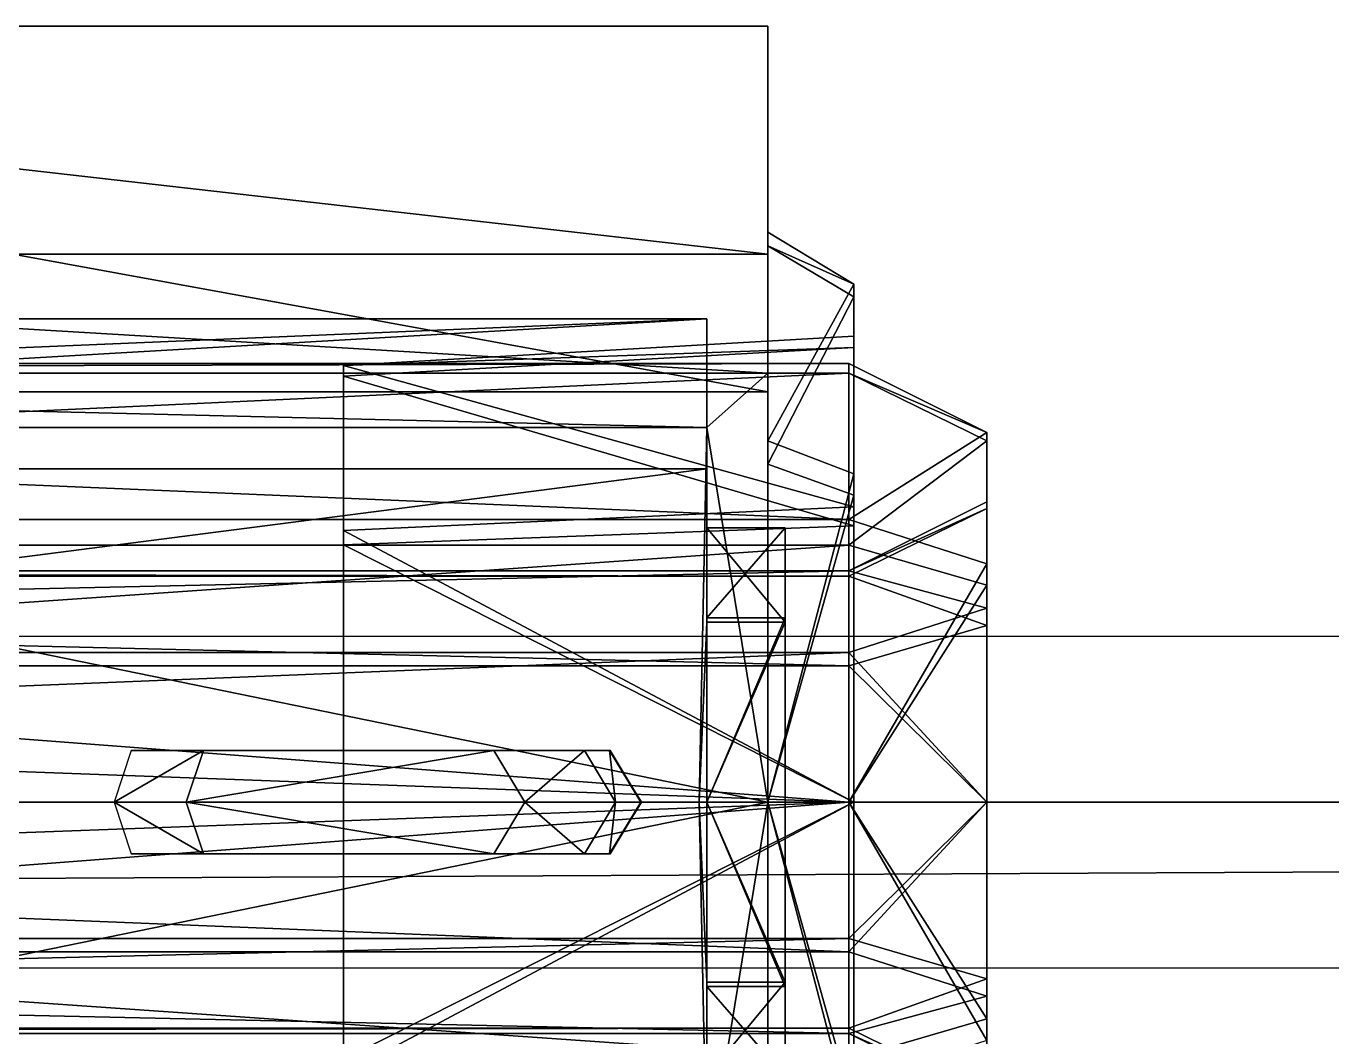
# Model space of a CAD drawing. Header units: metres. Extents: x -1.69 to 7.33, y -0.12 to 0.13.
# Drawn here: x 0.7491 to 0.9199, y -0.0307 to 0.1015 of the extents above; entities that cross this region are included whole.
import ezdxf

# ---------------------------------------------------------------- set-up
doc = ezdxf.new("R2010")
doc.units = ezdxf.units.M

msp = doc.modelspace()

# ---------------------------------------------------------------- linework, layer by layer
for points in [[(0.846077, 0.071692, 0.425156), (0.584436, 0.071692, 0.418445), (0.583743, 0.101531, 0.428951)], [(0.583743, 0.101531, 0.546735), (0.583743, 0.053679, 0.58754), (0.846077, 0.053679, 0.58754)], [(0.583743, 0.101531, 0.487384), (0.583743, 0.101531, 0.546735), (0.846077, 0.101531, 0.546735)], [(0.846077, 0.101531, 0.439126), (0.583743, 0.101531, 0.428951), (0.583743, 0.101531, 0.487384)], [(0.846077, 0.101531, 0.439126), (0.846077, 0.071692, 0.425156), (0.583743, 0.101531, 0.428951)], [(0.846077, 0.101531, 0.546735), (0.583743, 0.101531, 0.546735), (0.846077, 0.053679, 0.58754)], [(0.846077, 0.101531, 0.487384), (0.583743, 0.101531, 0.487384), (0.846077, 0.101531, 0.546735)], [(0.846077, 0.101531, 0.487384), (0.846077, 0.101531, 0.439126), (0.583743, 0.101531, 0.487384)], [(0.846077, 0.071692, 0.425156), (0.584436, 0.071692, 0.418445), (0.583743, 0.101531, 0.428951)], [(0.583743, 0.101531, 0.546735), (0.583743, 0.053679, 0.58754), (0.846077, 0.053679, 0.58754)], [(0.583743, 0.101531, 0.487384), (0.583743, 0.101531, 0.546735), (0.846077, 0.101531, 0.546735)], [(0.846077, 0.101531, 0.439126), (0.583743, 0.101531, 0.428951), (0.583743, 0.101531, 0.487384)], [(0.846077, 0.101531, 0.439126), (0.846077, 0.071692, 0.425156), (0.583743, 0.101531, 0.428951)], [(0.846077, 0.101531, 0.546735), (0.583743, 0.101531, 0.546735), (0.846077, 0.053679, 0.58754)], [(0.846077, 0.101531, 0.487384), (0.583743, 0.101531, 0.487384), (0.846077, 0.101531, 0.546735)], [(0.846077, 0.101531, 0.487384), (0.846077, 0.101531, 0.439126), (0.583743, 0.101531, 0.487384)], [(0.846077, 0.101531, 0.546735), (0.846077, 0.053679, 0.58754), (0.846077, 0.04421, 0.558524)], [(0.846077, 0.072776, 0.523109), (0.846077, 0.07459, 0.478111), (0.846077, 0.101531, 0.487384)], [(0.846077, 0.071692, 0.425156), (0.846077, 0.101531, 0.439126), (0.846077, 0.101531, 0.487384)], [(0.846077, 0.101531, 0.487384), (0.846077, 0.07459, 0.478111), (0.846077, 0.047267, 0.439499)], [(0.846077, 0.056121, 0.406064), (0.846077, 0.071692, 0.425156), (0.846077, 0.101531, 0.487384)], [(0.846077, 0.072776, 0.523109), (0.846077, 0.101531, 0.546735), (0.846077, 0.04421, 0.558524)], [(0.846077, 0.101531, 0.546735), (0.846077, 0.072776, 0.523109), (0.846077, 0.101531, 0.487384)], [(0.846077, 0.056121, 0.406064), (0.846077, 0.101531, 0.487384), (0.846077, 0.047267, 0.439499)], [(0.846077, 0.101531, 0.546735), (0.846077, 0.053679, 0.58754), (0.846077, 0.04421, 0.558524)], [(0.846077, 0.072776, 0.523109), (0.846077, 0.07459, 0.478111), (0.846077, 0.101531, 0.487384)], [(0.846077, 0.071692, 0.425156), (0.846077, 0.101531, 0.439126), (0.846077, 0.101531, 0.487384)], [(0.846077, 0.101531, 0.487384), (0.846077, 0.07459, 0.478111), (0.846077, 0.047267, 0.439499)], [(0.846077, 0.056121, 0.406064), (0.846077, 0.071692, 0.425156), (0.846077, 0.101531, 0.487384)], [(0.846077, 0.072776, 0.523109), (0.846077, 0.101531, 0.546735), (0.846077, 0.04421, 0.558524)], [(0.846077, 0.101531, 0.546735), (0.846077, 0.072776, 0.523109), (0.846077, 0.101531, 0.487384)], [(0.846077, 0.056121, 0.406064), (0.846077, 0.101531, 0.487384), (0.846077, 0.047267, 0.439499)], [(0.846077, 0.07459, 0.478111), (0.857348, 0.067781, 0.47992), (0.846077, 0.047267, 0.439499)], [(0.846077, 0.07459, 0.478111), (0.846077, 0.072776, 0.523109), (0.857348, 0.067781, 0.47992)], [(0.846077, 0.07459, 0.478111), (0.857348, 0.067781, 0.47992), (0.846077, 0.047267, 0.439499)], [(0.846077, 0.07459, 0.478111), (0.846077, 0.072776, 0.523109), (0.857348, 0.067781, 0.47992)], [(0.846077, 0.072776, 0.523109), (0.857348, 0.066132, 0.520809), (0.857348, 0.067781, 0.47992)], [(0.857348, 0.066132, 0.520809), (0.846077, 0.072776, 0.523109), (0.846077, 0.04421, 0.558524)], [(0.846077, 0.072776, 0.523109), (0.857348, 0.066132, 0.520809), (0.857348, 0.067781, 0.47992)], [(0.857348, 0.066132, 0.520809), (0.846077, 0.072776, 0.523109), (0.846077, 0.04421, 0.558524)], [(0.846077, 0.056121, 0.406064), (0.584436, 0.056121, 0.403497), (0.584436, 0.071692, 0.418445)], [(0.846077, 0.071692, 0.425156), (0.846077, 0.056121, 0.406064), (0.584436, 0.071692, 0.418445)], [(0.846077, 0.056121, 0.406064), (0.584436, 0.056121, 0.403497), (0.584436, 0.071692, 0.418445)], [(0.846077, 0.071692, 0.425156), (0.846077, 0.056121, 0.406064), (0.584436, 0.071692, 0.418445)], [(0.857348, 0.067781, 0.47992), (0.857348, 0.042951, 0.444832), (0.846077, 0.047267, 0.439499)], [(0.857348, 0.067781, 0.47992), (0.857348, 0.042951, 0.444832), (0.846077, 0.047267, 0.439499)], [(0.857348, 0.042951, 0.444832), (0.857348, 0.067781, 0.47992), (0.857348, 0.060971, 0.481728)], [(0.857348, 0.060971, 0.481728), (0.857348, 0.067781, 0.47992), (0.857348, 0.066132, 0.520809)], [(0.857348, 0.042951, 0.444832), (0.857348, 0.067781, 0.47992), (0.857348, 0.060971, 0.481728)], [(0.857348, 0.060971, 0.481728), (0.857348, 0.067781, 0.47992), (0.857348, 0.066132, 0.520809)], [(0.857348, 0.040174, 0.552991), (0.857348, 0.066132, 0.520809), (0.846077, 0.04421, 0.558524)], [(0.857348, 0.040174, 0.552991), (0.857348, 0.066132, 0.520809), (0.846077, 0.04421, 0.558524)], [(0.857348, 0.059488, 0.51851), (0.857348, 0.066132, 0.520809), (0.857348, 0.040174, 0.552991)], [(0.857348, 0.059488, 0.51851), (0.857348, 0.060971, 0.481728), (0.857348, 0.066132, 0.520809)], [(0.857348, 0.059488, 0.51851), (0.857348, 0.066132, 0.520809), (0.857348, 0.040174, 0.552991)], [(0.857348, 0.059488, 0.51851), (0.857348, 0.060971, 0.481728), (0.857348, 0.066132, 0.520809)], [(0.499998, 0.043607, 0.295622), (0.499998, 0.063255, 0.340912), (0.838096, 0.063255, 0.340912)], [(0.838096, 0.063255, 0.340912), (0.499998, 0.063255, 0.340912), (0.500272, 0.049026, 0.388588)], [(0.838096, 0.043607, 0.295622), (0.499998, 0.043607, 0.295622), (0.838096, 0.063255, 0.340912)], [(0.499998, 0.043607, 0.295622), (0.499998, 0.063255, 0.340912), (0.838096, 0.063255, 0.340912)], [(0.838096, 0.063255, 0.340912), (0.499998, 0.063255, 0.340912), (0.500272, 0.049026, 0.388588)], [(0.838096, 0.043607, 0.295622), (0.499998, 0.043607, 0.295622), (0.838096, 0.063255, 0.340912)], [(0.838096, 0.049026, 0.388588), (0.838096, 0.063255, 0.340912), (0.500272, 0.049026, 0.388588)], [(0.838096, 0.049026, 0.388588), (0.838096, 0.063255, 0.340912), (0.500272, 0.049026, 0.388588)], [(0.838096, 0.063255, 0.340912), (0.838096, 0.049026, 0.388588), (0.838096, 0.023563, 0.361132)], [(0.838096, 0.063255, 0.340912), (0.838096, 0.035883, 0.334777), (0.838096, 0.043607, 0.295622)], [(0.838096, 0.035883, 0.334777), (0.838096, 0.063255, 0.340912), (0.838096, 0.023563, 0.361132)], [(0.838096, 0.063255, 0.340912), (0.838096, 0.049026, 0.388588), (0.838096, 0.023563, 0.361132)], [(0.838096, 0.063255, 0.340912), (0.838096, 0.035883, 0.334777), (0.838096, 0.043607, 0.295622)], [(0.838096, 0.035883, 0.334777), (0.838096, 0.063255, 0.340912), (0.838096, 0.023563, 0.361132)], [(0.857348, 0.060971, 0.481728), (0.857348, 0.059488, 0.51851), (0.790579, 0.057127, 0.482749)], [(0.857348, 0.060971, 0.481728), (0.790579, 0.057127, 0.482749), (0.857348, 0.038636, 0.450166)], [(0.857348, 0.060971, 0.481728), (0.857348, 0.059488, 0.51851), (0.790579, 0.057127, 0.482749)], [(0.857348, 0.060971, 0.481728), (0.790579, 0.057127, 0.482749), (0.857348, 0.038636, 0.450166)], [(0.857348, 0.038636, 0.450166), (0.857348, 0.042951, 0.444832), (0.857348, 0.060971, 0.481728)], [(0.857348, 0.038636, 0.450166), (0.857348, 0.042951, 0.444832), (0.857348, 0.060971, 0.481728)], [(0.790579, 0.055737, 0.517212), (0.857348, 0.059488, 0.51851), (0.857348, 0.036138, 0.547458)], [(0.857348, 0.059488, 0.51851), (0.790579, 0.055737, 0.517212), (0.790579, 0.057127, 0.482749)], [(0.790579, 0.055737, 0.517212), (0.857348, 0.059488, 0.51851), (0.857348, 0.036138, 0.547458)], [(0.857348, 0.059488, 0.51851), (0.790579, 0.055737, 0.517212), (0.790579, 0.057127, 0.482749)], [(0.857348, 0.036138, 0.547458), (0.857348, 0.059488, 0.51851), (0.857348, 0.040174, 0.552991)], [(0.857348, 0.036138, 0.547458), (0.857348, 0.059488, 0.51851), (0.857348, 0.040174, 0.552991)], [(0.856703, 0.057402, 0.483152), (0.373216, 0.057402, 0.483152), (0.373216, 0.056127, 0.517309)], [(0.856703, 0.036973, 0.454818), (0.373216, 0.036973, 0.454818), (0.373216, 0.057402, 0.483152)], [(0.856703, 0.056127, 0.517309), (0.856703, 0.057402, 0.483152), (0.373216, 0.056127, 0.517309)], [(0.856703, 0.057402, 0.483152), (0.856703, 0.036973, 0.454818), (0.373216, 0.057402, 0.483152)], [(0.856703, 0.057402, 0.483152), (0.373216, 0.057402, 0.483152), (0.373216, 0.056127, 0.517309)], [(0.856703, 0.036973, 0.454818), (0.373216, 0.036973, 0.454818), (0.373216, 0.057402, 0.483152)], [(0.856703, 0.056127, 0.517309), (0.856703, 0.057402, 0.483152), (0.373216, 0.056127, 0.517309)], [(0.856703, 0.057402, 0.483152), (0.856703, 0.036973, 0.454818), (0.373216, 0.057402, 0.483152)], [(0.790579, 0.057127, 0.482749), (0.790579, 0.035533, 0.454002), (0.857348, 0.038636, 0.450166)], [(0.790579, 0.057127, 0.482749), (0.790579, 0.035533, 0.454002), (0.857348, 0.038636, 0.450166)], [(0.856703, 0.036973, 0.454818), (0.856703, 0.057402, 0.483152), (0.874749, 0.048351, 0.48558)], [(0.874749, 0.048351, 0.48558), (0.856703, 0.057402, 0.483152), (0.856703, 0.056127, 0.517309)], [(0.856703, 0.036973, 0.454818), (0.856703, 0.057402, 0.483152), (0.874749, 0.048351, 0.48558)], [(0.874749, 0.048351, 0.48558), (0.856703, 0.057402, 0.483152), (0.856703, 0.056127, 0.517309)], [(0.856703, 0.056127, 0.517309), (0.373216, 0.056127, 0.517309), (0.373216, 0.033635, 0.544242)], [(0.856703, 0.033635, 0.544242), (0.856703, 0.056127, 0.517309), (0.373216, 0.033635, 0.544242)], [(0.856703, 0.056127, 0.517309), (0.373216, 0.056127, 0.517309), (0.373216, 0.033635, 0.544242)], [(0.856703, 0.033635, 0.544242), (0.856703, 0.056127, 0.517309), (0.373216, 0.033635, 0.544242)], [(0.500272, 0.049026, 0.388588), (0.543414, 0.056121, 0.388588), (0.838096, 0.049026, 0.388588)], [(0.500272, 0.049026, 0.388588), (0.543414, 0.056121, 0.388588), (0.838096, 0.049026, 0.388588)], [(0.543414, 0.056121, 0.388588), (0.846077, 0.056121, 0.388588), (0.838096, 0.049026, 0.388588)], [(0.846077, 0.056121, 0.388588), (0.543414, 0.056121, 0.388588), (0.584436, 0.056121, 0.403497)], [(0.543414, 0.056121, 0.388588), (0.846077, 0.056121, 0.388588), (0.838096, 0.049026, 0.388588)], [(0.846077, 0.056121, 0.388588), (0.543414, 0.056121, 0.388588), (0.584436, 0.056121, 0.403497)], [(0.846077, 0.056121, 0.406064), (0.846077, 0.056121, 0.388588), (0.584436, 0.056121, 0.403497)], [(0.846077, 0.056121, 0.406064), (0.846077, 0.056121, 0.388588), (0.584436, 0.056121, 0.403497)], [(0.790579, 0.033658, 0.544059), (0.790579, 0.055737, 0.517212), (0.857348, 0.036138, 0.547458)], [(0.790579, 0.033658, 0.544059), (0.790579, 0.055737, 0.517212), (0.857348, 0.036138, 0.547458)], [(0.838096, 0.049026, 0.388588), (0.846077, 0.056121, 0.388588), (0.846077, 0, 0.388588)], [(0.838096, 0.049026, 0.388588), (0.846077, 0.056121, 0.388588), (0.846077, 0, 0.388588)], [(0.846077, 0, 0.424144), (0.846077, 0, 0.394372), (0.846077, 0.056121, 0.406064)], [(0.846077, 0, 0.394372), (0.846077, 0, 0.388588), (0.846077, 0.056121, 0.388588)], [(0.846077, 0.047267, 0.439499), (0.846077, 0, 0.424144), (0.846077, 0.056121, 0.406064)], [(0.846077, 0.056121, 0.406064), (0.846077, 0, 0.394372), (0.846077, 0.056121, 0.388588)], [(0.846077, 0, 0.424144), (0.846077, 0, 0.394372), (0.846077, 0.056121, 0.406064)], [(0.846077, 0, 0.394372), (0.846077, 0, 0.388588), (0.846077, 0.056121, 0.388588)], [(0.846077, 0.047267, 0.439499), (0.846077, 0, 0.424144), (0.846077, 0.056121, 0.406064)], [(0.846077, 0.056121, 0.406064), (0.846077, 0, 0.394372), (0.846077, 0.056121, 0.388588)], [(0.874749, 0.047279, 0.514296), (0.856703, 0.056127, 0.517309), (0.856703, 0.033635, 0.544242)], [(0.874749, 0.047279, 0.514296), (0.874749, 0.048351, 0.48558), (0.856703, 0.056127, 0.517309)], [(0.874749, 0.047279, 0.514296), (0.856703, 0.056127, 0.517309), (0.856703, 0.033635, 0.544242)], [(0.874749, 0.047279, 0.514296), (0.874749, 0.048351, 0.48558), (0.856703, 0.056127, 0.517309)], [(0.583743, 0.053679, 0.58754), (0.583743, 0, 0.591064), (0.846077, 0, 0.591064)], [(0.846077, 0.053679, 0.58754), (0.583743, 0.053679, 0.58754), (0.846077, 0, 0.591064)], [(0.583743, 0.053679, 0.58754), (0.583743, 0, 0.591064), (0.846077, 0, 0.591064)], [(0.846077, 0.053679, 0.58754), (0.583743, 0.053679, 0.58754), (0.846077, 0, 0.591064)], [(0.846077, 0.04421, 0.558524), (0.846077, 0.053679, 0.58754), (0.846077, 0, 0.591064)], [(0.846077, 0.04421, 0.558524), (0.846077, 0.053679, 0.58754), (0.846077, 0, 0.591064)], [(0.83711, 0, 0.388588), (0.838096, 0.049026, 0.388588), (0.846077, 0, 0.388588)], [(0.838096, 0.049026, 0.388588), (0.83711, 0, 0.388588), (0.838096, 0.023563, 0.361132)], [(0.83711, 0, 0.388588), (0.838096, 0.049026, 0.388588), (0.846077, 0, 0.388588)], [(0.838096, 0.049026, 0.388588), (0.83711, 0, 0.388588), (0.838096, 0.023563, 0.361132)], [(0.874749, 0.031176, 0.461759), (0.856703, 0.036973, 0.454818), (0.874749, 0.048351, 0.48558)], [(0.874749, 0.031176, 0.461759), (0.856703, 0.036973, 0.454818), (0.874749, 0.048351, 0.48558)], [(0.874749, 0.031176, 0.461759), (0.874749, 0.048351, 0.48558), (0.874749, 0.0393, 0.488008)], [(0.874749, 0.0393, 0.488008), (0.874749, 0.048351, 0.48558), (0.874749, 0.047279, 0.514296)], [(0.874749, 0.031176, 0.461759), (0.874749, 0.048351, 0.48558), (0.874749, 0.0393, 0.488008)], [(0.874749, 0.0393, 0.488008), (0.874749, 0.048351, 0.48558), (0.874749, 0.047279, 0.514296)], [(0.846077, 0.047267, 0.439499), (0.857348, 0.042951, 0.444832), (0.846077, 0, 0.424144)], [(0.846077, 0.047267, 0.439499), (0.857348, 0.042951, 0.444832), (0.846077, 0, 0.424144)], [(0.874749, 0.028369, 0.536939), (0.874749, 0.047279, 0.514296), (0.856703, 0.033635, 0.544242)], [(0.874749, 0.028369, 0.536939), (0.874749, 0.047279, 0.514296), (0.856703, 0.033635, 0.544242)], [(0.874749, 0.038431, 0.511284), (0.874749, 0.047279, 0.514296), (0.874749, 0.028369, 0.536939)], [(0.874749, 0.038431, 0.511284), (0.874749, 0.0393, 0.488008), (0.874749, 0.047279, 0.514296)], [(0.874749, 0.038431, 0.511284), (0.874749, 0.047279, 0.514296), (0.874749, 0.028369, 0.536939)], [(0.874749, 0.038431, 0.511284), (0.874749, 0.0393, 0.488008), (0.874749, 0.047279, 0.514296)], [(0.838096, 0.043607, 0.295622), (0.838096, 0, 0.271533), (0.499998, 0, 0.271533)], [(0.499998, 0.043607, 0.295622), (0.838096, 0.043607, 0.295622), (0.499998, 0, 0.271533)], [(0.838096, 0.043607, 0.295622), (0.838096, 0, 0.271533), (0.499998, 0, 0.271533)], [(0.499998, 0.043607, 0.295622), (0.838096, 0.043607, 0.295622), (0.499998, 0, 0.271533)], [(0.838096, 0.035883, 0.334777), (0.838096, 0.024105, 0.309718), (0.838096, 0.043607, 0.295622)], [(0.838096, 0, 0.2986), (0.838096, 0, 0.271533), (0.838096, 0.043607, 0.295622)], [(0.838096, 0.024105, 0.309718), (0.838096, 0, 0.2986), (0.838096, 0.043607, 0.295622)], [(0.838096, 0.035883, 0.334777), (0.838096, 0.024105, 0.309718), (0.838096, 0.043607, 0.295622)], [(0.838096, 0, 0.2986), (0.838096, 0, 0.271533), (0.838096, 0.043607, 0.295622)], [(0.838096, 0.024105, 0.309718), (0.838096, 0, 0.2986), (0.838096, 0.043607, 0.295622)], [(0.857348, 0.040174, 0.552991), (0.846077, 0.04421, 0.558524), (0.846077, 0, 0.571694)], [(0.846077, 0, 0.571694), (0.846077, 0.04421, 0.558524), (0.846077, 0, 0.591064)], [(0.857348, 0.040174, 0.552991), (0.846077, 0.04421, 0.558524), (0.846077, 0, 0.571694)], [(0.846077, 0, 0.571694), (0.846077, 0.04421, 0.558524), (0.846077, 0, 0.591064)], [(0.857348, 0.042951, 0.444832), (0.857348, 0, 0.430879), (0.846077, 0, 0.424144)], [(0.857348, 0.042951, 0.444832), (0.857348, 0, 0.430879), (0.846077, 0, 0.424144)], [(0.857348, 0.042951, 0.444832), (0.857348, 0.038636, 0.450166), (0.857348, 0, 0.430879)], [(0.857348, 0.042951, 0.444832), (0.857348, 0.038636, 0.450166), (0.857348, 0, 0.430879)], [(0.857348, 0, 0.564959), (0.857348, 0.040174, 0.552991), (0.846077, 0, 0.571694)], [(0.857348, 0, 0.564959), (0.857348, 0.040174, 0.552991), (0.846077, 0, 0.571694)], [(0.874749, 0.025378, 0.468701), (0.874749, 0.0393, 0.488008), (0.856703, 0.030248, 0.490436)], [(0.856703, 0.030248, 0.490436), (0.874749, 0.0393, 0.488008), (0.874749, 0.038431, 0.511284)], [(0.874749, 0.025378, 0.468701), (0.874749, 0.0393, 0.488008), (0.856703, 0.030248, 0.490436)], [(0.856703, 0.030248, 0.490436), (0.874749, 0.0393, 0.488008), (0.874749, 0.038431, 0.511284)], [(0.857348, 0.036138, 0.547458), (0.857348, 0.040174, 0.552991), (0.857348, 0, 0.564959)], [(0.857348, 0.036138, 0.547458), (0.857348, 0.040174, 0.552991), (0.857348, 0, 0.564959)], [(0.874749, 0.025378, 0.468701), (0.874749, 0.031176, 0.461759), (0.874749, 0.0393, 0.488008)], [(0.874749, 0.025378, 0.468701), (0.874749, 0.031176, 0.461759), (0.874749, 0.0393, 0.488008)], [(0.857348, 0, 0.437615), (0.857348, 0.038636, 0.450166), (0.790579, 0.035533, 0.454002)], [(0.857348, 0, 0.437615), (0.857348, 0.038636, 0.450166), (0.790579, 0.035533, 0.454002)], [(0.856703, 0.029583, 0.508271), (0.874749, 0.038431, 0.511284), (0.874749, 0.023104, 0.529636)], [(0.856703, 0.029583, 0.508271), (0.856703, 0.030248, 0.490436), (0.874749, 0.038431, 0.511284)], [(0.856703, 0.029583, 0.508271), (0.874749, 0.038431, 0.511284), (0.874749, 0.023104, 0.529636)], [(0.856703, 0.029583, 0.508271), (0.856703, 0.030248, 0.490436), (0.874749, 0.038431, 0.511284)], [(0.857348, 0.038636, 0.450166), (0.857348, 0, 0.437615), (0.857348, 0, 0.430879)], [(0.857348, 0.038636, 0.450166), (0.857348, 0, 0.437615), (0.857348, 0, 0.430879)], [(0.874749, 0.023104, 0.529636), (0.874749, 0.038431, 0.511284), (0.874749, 0.028369, 0.536939)], [(0.874749, 0.023104, 0.529636), (0.874749, 0.038431, 0.511284), (0.874749, 0.028369, 0.536939)], [(0.856703, 0, 0.443128), (0.373216, 0, 0.443128), (0.373216, 0.036973, 0.454818)], [(0.856703, 0.036973, 0.454818), (0.856703, 0, 0.443128), (0.373216, 0.036973, 0.454818)], [(0.856703, 0, 0.443128), (0.373216, 0, 0.443128), (0.373216, 0.036973, 0.454818)], [(0.856703, 0.036973, 0.454818), (0.856703, 0, 0.443128), (0.373216, 0.036973, 0.454818)], [(0.790579, 0.033658, 0.544059), (0.857348, 0.036138, 0.547458), (0.857348, 0, 0.558224)], [(0.790579, 0.033658, 0.544059), (0.857348, 0.036138, 0.547458), (0.857348, 0, 0.558224)], [(0.838096, 0.035883, 0.334777), (0.838096, 0.023563, 0.361132), (0.848375, 0.023563, 0.361132)], [(0.838096, 0.024105, 0.309718), (0.838096, 0.035883, 0.334777), (0.848375, 0.035883, 0.334777)], [(0.848375, 0.035883, 0.334777), (0.838096, 0.035883, 0.334777), (0.848375, 0.023563, 0.361132)], [(0.848375, 0.024105, 0.309718), (0.838096, 0.024105, 0.309718), (0.848375, 0.035883, 0.334777)], [(0.838096, 0.035883, 0.334777), (0.838096, 0.023563, 0.361132), (0.848375, 0.023563, 0.361132)], [(0.838096, 0.024105, 0.309718), (0.838096, 0.035883, 0.334777), (0.848375, 0.035883, 0.334777)], [(0.848375, 0.035883, 0.334777), (0.838096, 0.035883, 0.334777), (0.848375, 0.023563, 0.361132)], [(0.848375, 0.024105, 0.309718), (0.838096, 0.024105, 0.309718), (0.848375, 0.035883, 0.334777)], [(0.848375, 0, 0.334777), (0.848375, 0.035883, 0.334777), (0.848375, 0.023563, 0.361132)], [(0.848375, 0.035883, 0.334777), (0.848375, 0, 0.334777), (0.848375, 0.024105, 0.309718)], [(0.848375, 0, 0.334777), (0.848375, 0.035883, 0.334777), (0.848375, 0.023563, 0.361132)], [(0.848375, 0.035883, 0.334777), (0.848375, 0, 0.334777), (0.848375, 0.024105, 0.309718)], [(0.856703, 0, 0.443128), (0.856703, 0.036973, 0.454818), (0.874749, 0.031176, 0.461759)], [(0.856703, 0, 0.443128), (0.856703, 0.036973, 0.454818), (0.874749, 0.031176, 0.461759)], [(0.857348, 0, 0.558224), (0.857348, 0.036138, 0.547458), (0.857348, 0, 0.564959)], [(0.857348, 0, 0.558224), (0.857348, 0.036138, 0.547458), (0.857348, 0, 0.564959)], [(0.790579, 0, 0.443418), (0.857348, 0, 0.437615), (0.790579, 0.035533, 0.454002)], [(0.790579, 0, 0.443418), (0.857348, 0, 0.437615), (0.790579, 0.035533, 0.454002)], [(0.856703, 0.033635, 0.544242), (0.373216, 0.033635, 0.544242), (0.373216, 0, 0.553662)], [(0.856703, 0, 0.553662), (0.856703, 0.033635, 0.544242), (0.373216, 0, 0.553662)], [(0.856703, 0.033635, 0.544242), (0.373216, 0.033635, 0.544242), (0.373216, 0, 0.553662)], [(0.856703, 0, 0.553662), (0.856703, 0.033635, 0.544242), (0.373216, 0, 0.553662)], [(0.790579, 0, 0.554422), (0.790579, 0.033658, 0.544059), (0.857348, 0, 0.558224)], [(0.790579, 0, 0.554422), (0.790579, 0.033658, 0.544059), (0.857348, 0, 0.558224)], [(0.874749, 0.028369, 0.536939), (0.856703, 0.033635, 0.544242), (0.856703, 0, 0.553662)], [(0.874749, 0.028369, 0.536939), (0.856703, 0.033635, 0.544242), (0.856703, 0, 0.553662)], [(0.874749, 0, 0.451932), (0.856703, 0, 0.443128), (0.874749, 0.031176, 0.461759)], [(0.874749, 0, 0.451932), (0.856703, 0, 0.443128), (0.874749, 0.031176, 0.461759)], [(0.874749, 0, 0.451932), (0.874749, 0.031176, 0.461759), (0.874749, 0.025378, 0.468701)], [(0.874749, 0, 0.451932), (0.874749, 0.031176, 0.461759), (0.874749, 0.025378, 0.468701)], [(0.856703, 0.030248, 0.490436), (0.373216, 0.030248, 0.490436), (0.373216, 0.019581, 0.475642)], [(0.856703, 0.029583, 0.508271), (0.373216, 0.029583, 0.508271), (0.373216, 0.030248, 0.490436)], [(0.856703, 0.019581, 0.475642), (0.856703, 0.030248, 0.490436), (0.373216, 0.019581, 0.475642)], [(0.856703, 0.030248, 0.490436), (0.856703, 0.029583, 0.508271), (0.373216, 0.030248, 0.490436)], [(0.856703, 0.030248, 0.490436), (0.373216, 0.030248, 0.490436), (0.373216, 0.019581, 0.475642)], [(0.856703, 0.029583, 0.508271), (0.373216, 0.029583, 0.508271), (0.373216, 0.030248, 0.490436)], [(0.856703, 0.019581, 0.475642), (0.856703, 0.030248, 0.490436), (0.373216, 0.019581, 0.475642)], [(0.856703, 0.030248, 0.490436), (0.856703, 0.029583, 0.508271), (0.373216, 0.030248, 0.490436)], [(0.856703, 0.017838, 0.522333), (0.373216, 0.017838, 0.522333), (0.373216, 0.029583, 0.508271)], [(0.856703, 0.029583, 0.508271), (0.856703, 0.017838, 0.522333), (0.373216, 0.029583, 0.508271)], [(0.856703, 0.017838, 0.522333), (0.373216, 0.017838, 0.522333), (0.373216, 0.029583, 0.508271)], [(0.856703, 0.029583, 0.508271), (0.856703, 0.017838, 0.522333), (0.373216, 0.029583, 0.508271)], [(0.856703, 0.019581, 0.475642), (0.874749, 0.025378, 0.468701), (0.856703, 0.030248, 0.490436)], [(0.856703, 0.019581, 0.475642), (0.874749, 0.025378, 0.468701), (0.856703, 0.030248, 0.490436)], [(0.856703, 0.017838, 0.522333), (0.856703, 0.029583, 0.508271), (0.874749, 0.023104, 0.529636)], [(0.856703, 0.017838, 0.522333), (0.856703, 0.029583, 0.508271), (0.874749, 0.023104, 0.529636)], [(0.874749, 0, 0.544859), (0.874749, 0.028369, 0.536939), (0.856703, 0, 0.553662)], [(0.874749, 0, 0.544859), (0.874749, 0.028369, 0.536939), (0.856703, 0, 0.553662)], [(0.874749, 0.023104, 0.529636), (0.874749, 0.028369, 0.536939), (0.874749, 0, 0.544859)], [(0.874749, 0.023104, 0.529636), (0.874749, 0.028369, 0.536939), (0.874749, 0, 0.544859)], [(0.838096, 0, 0.2986), (0.838096, 0.024105, 0.309718), (0.848375, 0.024105, 0.309718)], [(0.848375, 0, 0.2986), (0.838096, 0, 0.2986), (0.848375, 0.024105, 0.309718)], [(0.838096, 0, 0.2986), (0.838096, 0.024105, 0.309718), (0.848375, 0.024105, 0.309718)], [(0.848375, 0, 0.2986), (0.838096, 0, 0.2986), (0.848375, 0.024105, 0.309718)], [(0.848375, 0, 0.334777), (0.848375, 0, 0.2986), (0.848375, 0.024105, 0.309718)], [(0.848375, 0, 0.334777), (0.848375, 0, 0.2986), (0.848375, 0.024105, 0.309718)], [(0.874749, 0, 0.460735), (0.874749, 0.025378, 0.468701), (0.856703, 0.019581, 0.475642)], [(0.874749, 0, 0.460735), (0.874749, 0.025378, 0.468701), (0.856703, 0.019581, 0.475642)], [(0.874749, 0, 0.460735), (0.874749, 0, 0.451932), (0.874749, 0.025378, 0.468701)], [(0.874749, 0, 0.460735), (0.874749, 0, 0.451932), (0.874749, 0.025378, 0.468701)], [(0.83711, 0, 0.388588), (0.838096, 0, 0.368299), (0.838096, 0.023563, 0.361132)], [(0.83711, 0, 0.388588), (0.838096, 0, 0.368299), (0.838096, 0.023563, 0.361132)], [(0.848375, 0.023563, 0.361132), (0.838096, 0.023563, 0.361132), (0.838096, 0, 0.368299)], [(0.848375, 0, 0.368299), (0.848375, 0.023563, 0.361132), (0.838096, 0, 0.368299)], [(0.848375, 0.023563, 0.361132), (0.838096, 0.023563, 0.361132), (0.838096, 0, 0.368299)], [(0.848375, 0, 0.368299), (0.848375, 0.023563, 0.361132), (0.838096, 0, 0.368299)], [(0.848375, 0, 0.368299), (0.848375, 0, 0.334777), (0.848375, 0.023563, 0.361132)], [(0.848375, 0, 0.368299), (0.848375, 0, 0.334777), (0.848375, 0.023563, 0.361132)], [(0.856703, 0.017838, 0.522333), (0.874749, 0.023104, 0.529636), (0.874749, 0, 0.536056)], [(0.856703, 0.017838, 0.522333), (0.874749, 0.023104, 0.529636), (0.874749, 0, 0.536056)], [(0.874749, 0, 0.536056), (0.874749, 0.023104, 0.529636), (0.874749, 0, 0.544859)], [(0.874749, 0, 0.536056), (0.874749, 0.023104, 0.529636), (0.874749, 0, 0.544859)], [(-1.692615, -0.021714, -0.9), (-1.692616, 0.021714, -0.9), (7.334265, 0.021715, -0.9)], [(-1.692615, -0.021714, -0.9), (-1.692616, 0.021714, -0.9), (7.334265, 0.021715, -0.9)], [(7.334266, -0.021714, -0.9), (-1.692615, -0.021714, -0.9), (7.334265, 0.021715, -0.9)], [(7.334266, -0.021714, -0.9), (-1.692615, -0.021714, -0.9), (7.334265, 0.021715, -0.9)], [(0.856703, 0.019581, 0.475642), (0.373216, 0.019581, 0.475642), (0.373216, 0, 0.469539)], [(0.856703, 0, 0.469539), (0.856703, 0.019581, 0.475642), (0.373216, 0, 0.469539)], [(0.856703, 0.019581, 0.475642), (0.373216, 0.019581, 0.475642), (0.373216, 0, 0.469539)], [(0.856703, 0, 0.469539), (0.856703, 0.019581, 0.475642), (0.373216, 0, 0.469539)], [(0.856703, 0, 0.469539), (0.874749, 0, 0.460735), (0.856703, 0.019581, 0.475642)], [(0.856703, 0, 0.469539), (0.874749, 0, 0.460735), (0.856703, 0.019581, 0.475642)], [(0.373216, 0.017838, 0.522333), (0.856703, 0.017838, 0.522333), (0.856703, 0, 0.527252)], [(0.373216, 0, 0.527252), (0.373216, 0.017838, 0.522333), (0.856703, 0, 0.527252)], [(0.373216, 0.017838, 0.522333), (0.856703, 0.017838, 0.522333), (0.856703, 0, 0.527252)], [(0.373216, 0, 0.527252), (0.373216, 0.017838, 0.522333), (0.856703, 0, 0.527252)], [(0.856703, 0, 0.527252), (0.856703, 0.017838, 0.522333), (0.874749, 0, 0.536056)], [(0.856703, 0, 0.527252), (0.856703, 0.017838, 0.522333), (0.874749, 0, 0.536056)], [(0.760564, 0, 0.591064), (0.769999, 0, 0.614541), (0.77225, 0.006772, 0.612295)], [(0.762815, 0.006772, 0.590418), (0.760564, 0, 0.591064), (0.77225, 0.006772, 0.612295)], [(0.760564, 0, 0.591064), (0.769999, 0, 0.614541), (0.77225, 0.006772, 0.612295)], [(0.762815, 0.006772, 0.590418), (0.760564, 0, 0.591064), (0.77225, 0.006772, 0.612295)], [(0.82552, 0.006772, 0.590418), (0.762815, 0.006772, 0.590418), (0.822106, 0.006772, 0.603957)], [(0.762815, 0.006772, 0.590418), (0.77225, 0.006772, 0.612295), (0.822106, 0.006772, 0.603957)], [(0.82552, 0.006772, 0.590418), (0.762815, 0.006772, 0.590418), (0.822106, 0.006772, 0.603957)], [(0.762815, 0.006772, 0.590418), (0.77225, 0.006772, 0.612295), (0.822106, 0.006772, 0.603957)], [(0.769999, 0, 0.614541), (0.81432, 0, 0.611469), (0.810258, 0.006772, 0.609223)], [(0.77225, 0.006772, 0.612295), (0.769999, 0, 0.614541), (0.810258, 0.006772, 0.609223)], [(0.769999, 0, 0.614541), (0.81432, 0, 0.611469), (0.810258, 0.006772, 0.609223)], [(0.77225, 0.006772, 0.612295), (0.769999, 0, 0.614541), (0.810258, 0.006772, 0.609223)], [(0.77225, 0.006772, 0.612295), (0.810258, 0.006772, 0.609223), (0.822106, 0.006772, 0.603957)], [(0.77225, 0.006772, 0.612295), (0.810258, 0.006772, 0.609223), (0.822106, 0.006772, 0.603957)], [(0.810258, 0.006772, 0.609223), (0.81432, 0, 0.611469), (0.822106, 0.006772, 0.603957)], [(0.810258, 0.006772, 0.609223), (0.81432, 0, 0.611469), (0.822106, 0.006772, 0.603957)], [(0.81432, 0, 0.611469), (0.826168, 0, 0.606203), (0.822106, 0.006772, 0.603957)], [(0.81432, 0, 0.611469), (0.826168, 0, 0.606203), (0.822106, 0.006772, 0.603957)], [(0.825398, 0.006772, 0.597104), (0.82552, 0.006772, 0.590418), (0.822106, 0.006772, 0.603957)], [(0.822106, 0.006772, 0.603957), (0.826168, 0, 0.606203), (0.825398, 0.006772, 0.597104)], [(0.825398, 0.006772, 0.597104), (0.82552, 0.006772, 0.590418), (0.822106, 0.006772, 0.603957)], [(0.822106, 0.006772, 0.603957), (0.826168, 0, 0.606203), (0.825398, 0.006772, 0.597104)], [(0.825398, 0.006772, 0.597104), (0.829459, 0, 0.597104), (0.829582, 0, 0.591064)], [(0.826168, 0, 0.606203), (0.829459, 0, 0.597104), (0.825398, 0.006772, 0.597104)], [(0.82552, 0.006772, 0.590418), (0.825398, 0.006772, 0.597104), (0.829582, 0, 0.591064)], [(0.825398, 0.006772, 0.597104), (0.829459, 0, 0.597104), (0.829582, 0, 0.591064)], [(0.826168, 0, 0.606203), (0.829459, 0, 0.597104), (0.825398, 0.006772, 0.597104)], [(0.82552, 0.006772, 0.590418), (0.825398, 0.006772, 0.597104), (0.829582, 0, 0.591064)], [(-1.692615, 0, -0.921714), (-1.692616, 0, -0.878286), (7.334265, 0.000001, -0.878286)], [(-1.692615, 0, -0.921714), (-1.692616, 0, -0.878286), (7.334265, 0.000001, -0.878286)], [(7.334266, 0.000001, -0.921714), (-1.692615, 0, -0.921714), (7.334265, 0.000001, -0.878286)], [(7.334266, 0.000001, -0.921714), (-1.692615, 0, -0.921714), (7.334265, 0.000001, -0.878286)], [(0.856703, -0.033635, 0.544242), (0.856703, 0, 0.553662), (0.373216, 0, 0.553662)], [(0.856703, 0, 0.443128), (0.856703, -0.036973, 0.454818), (0.373216, -0.036973, 0.454818)], [(0.856703, -0.019581, 0.475642), (0.856703, 0, 0.469539), (0.373216, 0, 0.469539)], [(0.856703, 0, 0.527252), (0.856703, -0.017838, 0.522333), (0.373216, -0.017838, 0.522333)], [(0.373216, -0.033635, 0.544242), (0.856703, -0.033635, 0.544242), (0.373216, 0, 0.553662)], [(0.373216, 0, 0.443128), (0.856703, 0, 0.443128), (0.373216, -0.036973, 0.454818)], [(0.373216, -0.019581, 0.475642), (0.856703, -0.019581, 0.475642), (0.373216, 0, 0.469539)], [(0.373216, 0, 0.527252), (0.856703, 0, 0.527252), (0.373216, -0.017838, 0.522333)], [(0.856703, -0.033635, 0.544242), (0.856703, 0, 0.553662), (0.373216, 0, 0.553662)], [(0.856703, 0, 0.443128), (0.856703, -0.036973, 0.454818), (0.373216, -0.036973, 0.454818)], [(0.856703, -0.019581, 0.475642), (0.856703, 0, 0.469539), (0.373216, 0, 0.469539)], [(0.856703, 0, 0.527252), (0.856703, -0.017838, 0.522333), (0.373216, -0.017838, 0.522333)], [(0.373216, -0.033635, 0.544242), (0.856703, -0.033635, 0.544242), (0.373216, 0, 0.553662)], [(0.373216, 0, 0.443128), (0.856703, 0, 0.443128), (0.373216, -0.036973, 0.454818)], [(0.373216, -0.019581, 0.475642), (0.856703, -0.019581, 0.475642), (0.373216, 0, 0.469539)], [(0.373216, 0, 0.527252), (0.856703, 0, 0.527252), (0.373216, -0.017838, 0.522333)], [(0.838096, -0.043607, 0.295622), (0.499998, -0.043607, 0.295622), (0.499998, 0, 0.271533)], [(0.838096, 0, 0.271533), (0.838096, -0.043607, 0.295622), (0.499998, 0, 0.271533)], [(0.838096, -0.043607, 0.295622), (0.499998, -0.043607, 0.295622), (0.499998, 0, 0.271533)], [(0.838096, 0, 0.271533), (0.838096, -0.043607, 0.295622), (0.499998, 0, 0.271533)], [(0.846077, 0, 0.591064), (0.583743, 0, 0.591064), (0.583743, -0.053679, 0.58754)], [(0.846077, -0.053679, 0.58754), (0.846077, 0, 0.591064), (0.583743, -0.053679, 0.58754)], [(0.846077, 0, 0.591064), (0.583743, 0, 0.591064), (0.583743, -0.053679, 0.58754)], [(0.846077, -0.053679, 0.58754), (0.846077, 0, 0.591064), (0.583743, -0.053679, 0.58754)], [(0.77225, -0.006772, 0.612295), (0.769999, 0, 0.614541), (0.760564, 0, 0.591064)], [(0.762815, -0.006772, 0.590418), (0.77225, -0.006772, 0.612295), (0.760564, 0, 0.591064)], [(0.77225, -0.006772, 0.612295), (0.769999, 0, 0.614541), (0.760564, 0, 0.591064)], [(0.762815, -0.006772, 0.590418), (0.77225, -0.006772, 0.612295), (0.760564, 0, 0.591064)], [(0.810258, -0.006772, 0.609223), (0.81432, 0, 0.611469), (0.769999, 0, 0.614541)], [(0.77225, -0.006772, 0.612295), (0.810258, -0.006772, 0.609223), (0.769999, 0, 0.614541)], [(0.810258, -0.006772, 0.609223), (0.81432, 0, 0.611469), (0.769999, 0, 0.614541)], [(0.77225, -0.006772, 0.612295), (0.810258, -0.006772, 0.609223), (0.769999, 0, 0.614541)], [(0.857348, 0, 0.437615), (0.790579, 0, 0.443418), (0.790579, -0.035533, 0.454002)], [(0.857348, 0, 0.558224), (0.857348, -0.036138, 0.547458), (0.790579, -0.033658, 0.544059)], [(0.857348, -0.038636, 0.450166), (0.857348, 0, 0.437615), (0.790579, -0.035533, 0.454002)], [(0.790579, 0, 0.554422), (0.857348, 0, 0.558224), (0.790579, -0.033658, 0.544059)], [(0.857348, 0, 0.437615), (0.790579, 0, 0.443418), (0.790579, -0.035533, 0.454002)], [(0.857348, 0, 0.558224), (0.857348, -0.036138, 0.547458), (0.790579, -0.033658, 0.544059)], [(0.857348, -0.038636, 0.450166), (0.857348, 0, 0.437615), (0.790579, -0.035533, 0.454002)], [(0.790579, 0, 0.554422), (0.857348, 0, 0.558224), (0.790579, -0.033658, 0.544059)], [(0.810258, -0.006772, 0.609223), (0.822106, -0.006772, 0.603957), (0.81432, 0, 0.611469)], [(0.810258, -0.006772, 0.609223), (0.822106, -0.006772, 0.603957), (0.81432, 0, 0.611469)], [(0.822106, -0.006772, 0.603957), (0.826168, 0, 0.606203), (0.81432, 0, 0.611469)], [(0.822106, -0.006772, 0.603957), (0.826168, 0, 0.606203), (0.81432, 0, 0.611469)], [(0.822106, -0.006772, 0.603957), (0.825398, -0.006772, 0.597104), (0.826168, 0, 0.606203)], [(0.822106, -0.006772, 0.603957), (0.825398, -0.006772, 0.597104), (0.826168, 0, 0.606203)], [(0.829582, 0, 0.591064), (0.829459, 0, 0.597104), (0.825398, -0.006772, 0.597104)], [(0.825398, -0.006772, 0.597104), (0.829459, 0, 0.597104), (0.826168, 0, 0.606203)], [(0.82552, -0.006772, 0.590418), (0.829582, 0, 0.591064), (0.825398, -0.006772, 0.597104)], [(0.829582, 0, 0.591064), (0.829459, 0, 0.597104), (0.825398, -0.006772, 0.597104)], [(0.825398, -0.006772, 0.597104), (0.829459, 0, 0.597104), (0.826168, 0, 0.606203)], [(0.82552, -0.006772, 0.590418), (0.829582, 0, 0.591064), (0.825398, -0.006772, 0.597104)], [(0.838096, -0.049026, 0.388588), (0.83711, 0, 0.388588), (0.846077, 0, 0.388588)], [(0.83711, 0, 0.388588), (0.838096, -0.049026, 0.388588), (0.838096, -0.023563, 0.361132)], [(0.838096, 0, 0.368299), (0.83711, 0, 0.388588), (0.838096, -0.023563, 0.361132)], [(0.838096, -0.049026, 0.388588), (0.83711, 0, 0.388588), (0.846077, 0, 0.388588)], [(0.83711, 0, 0.388588), (0.838096, -0.049026, 0.388588), (0.838096, -0.023563, 0.361132)], [(0.838096, 0, 0.368299), (0.83711, 0, 0.388588), (0.838096, -0.023563, 0.361132)], [(0.838096, 0, 0.2986), (0.848375, 0, 0.2986), (0.848375, -0.024105, 0.309718)], [(0.848375, -0.023563, 0.361132), (0.848375, 0, 0.368299), (0.838096, 0, 0.368299)], [(0.838096, 0, 0.2986), (0.838096, -0.024105, 0.309718), (0.838096, -0.043607, 0.295622)], [(0.838096, -0.024105, 0.309718), (0.838096, 0, 0.2986), (0.848375, -0.024105, 0.309718)], [(0.838096, -0.023563, 0.361132), (0.848375, -0.023563, 0.361132), (0.838096, 0, 0.368299)], [(0.846077, -0.056121, 0.388588), (0.838096, -0.049026, 0.388588), (0.846077, 0, 0.388588)], [(0.838096, 0, 0.271533), (0.838096, 0, 0.2986), (0.838096, -0.043607, 0.295622)], [(0.838096, 0, 0.2986), (0.848375, 0, 0.2986), (0.848375, -0.024105, 0.309718)], [(0.848375, -0.023563, 0.361132), (0.848375, 0, 0.368299), (0.838096, 0, 0.368299)], [(0.838096, 0, 0.2986), (0.838096, -0.024105, 0.309718), (0.838096, -0.043607, 0.295622)], [(0.838096, -0.024105, 0.309718), (0.838096, 0, 0.2986), (0.848375, -0.024105, 0.309718)], [(0.838096, -0.023563, 0.361132), (0.848375, -0.023563, 0.361132), (0.838096, 0, 0.368299)], [(0.846077, -0.056121, 0.388588), (0.838096, -0.049026, 0.388588), (0.846077, 0, 0.388588)], [(0.838096, 0, 0.271533), (0.838096, 0, 0.2986), (0.838096, -0.043607, 0.295622)], [(0.846077, 0, 0.571694), (0.846077, -0.04421, 0.558524), (0.857348, -0.040174, 0.552991)], [(0.846077, 0, 0.424144), (0.857348, 0, 0.430879), (0.857348, -0.042951, 0.444832)], [(0.846077, -0.04421, 0.558524), (0.846077, 0, 0.571694), (0.846077, 0, 0.591064)], [(0.846077, 0, 0.424144), (0.846077, -0.047267, 0.439499), (0.846077, -0.056121, 0.406064)], [(0.846077, 0, 0.394372), (0.846077, -0.056121, 0.406064), (0.846077, -0.056121, 0.388588)], [(0.857348, 0, 0.564959), (0.846077, 0, 0.571694), (0.857348, -0.040174, 0.552991)], [(0.846077, -0.047267, 0.439499), (0.846077, 0, 0.424144), (0.857348, -0.042951, 0.444832)], [(0.846077, -0.053679, 0.58754), (0.846077, -0.04421, 0.558524), (0.846077, 0, 0.591064)], [(0.846077, 0, 0.394372), (0.846077, 0, 0.424144), (0.846077, -0.056121, 0.406064)], [(0.846077, 0, 0.388588), (0.846077, 0, 0.394372), (0.846077, -0.056121, 0.388588)], [(0.846077, 0, 0.571694), (0.846077, -0.04421, 0.558524), (0.857348, -0.040174, 0.552991)], [(0.846077, 0, 0.424144), (0.857348, 0, 0.430879), (0.857348, -0.042951, 0.444832)], [(0.846077, -0.04421, 0.558524), (0.846077, 0, 0.571694), (0.846077, 0, 0.591064)], [(0.846077, 0, 0.424144), (0.846077, -0.047267, 0.439499), (0.846077, -0.056121, 0.406064)], [(0.846077, 0, 0.394372), (0.846077, -0.056121, 0.406064), (0.846077, -0.056121, 0.388588)], [(0.857348, 0, 0.564959), (0.846077, 0, 0.571694), (0.857348, -0.040174, 0.552991)], [(0.846077, -0.047267, 0.439499), (0.846077, 0, 0.424144), (0.857348, -0.042951, 0.444832)], [(0.846077, -0.053679, 0.58754), (0.846077, -0.04421, 0.558524), (0.846077, 0, 0.591064)], [(0.846077, 0, 0.394372), (0.846077, 0, 0.424144), (0.846077, -0.056121, 0.406064)], [(0.846077, 0, 0.388588), (0.846077, 0, 0.394372), (0.846077, -0.056121, 0.388588)], [(0.848375, -0.024105, 0.309718), (0.848375, 0, 0.2986), (0.848375, 0, 0.334777)], [(0.848375, 0, 0.334777), (0.848375, 0, 0.368299), (0.848375, -0.023563, 0.361132)], [(0.848375, -0.035883, 0.334777), (0.848375, -0.024105, 0.309718), (0.848375, 0, 0.334777)], [(0.848375, -0.035883, 0.334777), (0.848375, 0, 0.334777), (0.848375, -0.023563, 0.361132)], [(0.848375, -0.024105, 0.309718), (0.848375, 0, 0.2986), (0.848375, 0, 0.334777)], [(0.848375, 0, 0.334777), (0.848375, 0, 0.368299), (0.848375, -0.023563, 0.361132)], [(0.848375, -0.035883, 0.334777), (0.848375, -0.024105, 0.309718), (0.848375, 0, 0.334777)], [(0.848375, -0.035883, 0.334777), (0.848375, 0, 0.334777), (0.848375, -0.023563, 0.361132)], [(0.856703, 0, 0.443128), (0.874749, 0, 0.451932), (0.874749, -0.031176, 0.461759)], [(0.874749, 0, 0.460735), (0.856703, 0, 0.469539), (0.856703, -0.019581, 0.475642)], [(0.856703, 0, 0.553662), (0.856703, -0.033635, 0.544242), (0.874749, -0.028369, 0.536939)], [(0.874749, 0, 0.536056), (0.874749, -0.023104, 0.529636), (0.856703, -0.017838, 0.522333)], [(0.856703, -0.036973, 0.454818), (0.856703, 0, 0.443128), (0.874749, -0.031176, 0.461759)], [(0.874749, -0.025378, 0.468701), (0.874749, 0, 0.460735), (0.856703, -0.019581, 0.475642)], [(0.874749, 0, 0.544859), (0.856703, 0, 0.553662), (0.874749, -0.028369, 0.536939)], [(0.856703, 0, 0.527252), (0.874749, 0, 0.536056), (0.856703, -0.017838, 0.522333)], [(0.856703, 0, 0.443128), (0.874749, 0, 0.451932), (0.874749, -0.031176, 0.461759)], [(0.874749, 0, 0.460735), (0.856703, 0, 0.469539), (0.856703, -0.019581, 0.475642)], [(0.856703, 0, 0.553662), (0.856703, -0.033635, 0.544242), (0.874749, -0.028369, 0.536939)], [(0.874749, 0, 0.536056), (0.874749, -0.023104, 0.529636), (0.856703, -0.017838, 0.522333)], [(0.856703, -0.036973, 0.454818), (0.856703, 0, 0.443128), (0.874749, -0.031176, 0.461759)], [(0.874749, -0.025378, 0.468701), (0.874749, 0, 0.460735), (0.856703, -0.019581, 0.475642)], [(0.874749, 0, 0.544859), (0.856703, 0, 0.553662), (0.874749, -0.028369, 0.536939)], [(0.856703, 0, 0.527252), (0.874749, 0, 0.536056), (0.856703, -0.017838, 0.522333)], [(0.857348, 0, 0.564959), (0.857348, -0.040174, 0.552991), (0.857348, -0.036138, 0.547458)], [(0.857348, 0, 0.430879), (0.857348, 0, 0.437615), (0.857348, -0.038636, 0.450166)], [(0.857348, 0, 0.558224), (0.857348, 0, 0.564959), (0.857348, -0.036138, 0.547458)], [(0.857348, -0.042951, 0.444832), (0.857348, 0, 0.430879), (0.857348, -0.038636, 0.450166)], [(0.857348, 0, 0.564959), (0.857348, -0.040174, 0.552991), (0.857348, -0.036138, 0.547458)], [(0.857348, 0, 0.430879), (0.857348, 0, 0.437615), (0.857348, -0.038636, 0.450166)], [(0.857348, 0, 0.558224), (0.857348, 0, 0.564959), (0.857348, -0.036138, 0.547458)], [(0.857348, -0.042951, 0.444832), (0.857348, 0, 0.430879), (0.857348, -0.038636, 0.450166)], [(0.874749, 0, 0.451932), (0.874749, 0, 0.460735), (0.874749, -0.025378, 0.468701)], [(0.874749, 0, 0.544859), (0.874749, -0.028369, 0.536939), (0.874749, -0.023104, 0.529636)], [(0.874749, -0.031176, 0.461759), (0.874749, 0, 0.451932), (0.874749, -0.025378, 0.468701)], [(0.874749, 0, 0.536056), (0.874749, 0, 0.544859), (0.874749, -0.023104, 0.529636)], [(0.874749, 0, 0.451932), (0.874749, 0, 0.460735), (0.874749, -0.025378, 0.468701)], [(0.874749, 0, 0.544859), (0.874749, -0.028369, 0.536939), (0.874749, -0.023104, 0.529636)], [(0.874749, -0.031176, 0.461759), (0.874749, 0, 0.451932), (0.874749, -0.025378, 0.468701)], [(0.874749, 0, 0.536056), (0.874749, 0, 0.544859), (0.874749, -0.023104, 0.529636)], [(0.77225, -0.006772, 0.612295), (0.762815, -0.006772, 0.590418), (0.822106, -0.006772, 0.603957)], [(0.762815, -0.006772, 0.590418), (0.82552, -0.006772, 0.590418), (0.822106, -0.006772, 0.603957)], [(0.77225, -0.006772, 0.612295), (0.762815, -0.006772, 0.590418), (0.822106, -0.006772, 0.603957)], [(0.762815, -0.006772, 0.590418), (0.82552, -0.006772, 0.590418), (0.822106, -0.006772, 0.603957)], [(0.810258, -0.006772, 0.609223), (0.77225, -0.006772, 0.612295), (0.822106, -0.006772, 0.603957)], [(0.810258, -0.006772, 0.609223), (0.77225, -0.006772, 0.612295), (0.822106, -0.006772, 0.603957)], [(0.82552, -0.006772, 0.590418), (0.825398, -0.006772, 0.597104), (0.822106, -0.006772, 0.603957)], [(0.82552, -0.006772, 0.590418), (0.825398, -0.006772, 0.597104), (0.822106, -0.006772, 0.603957)], [(0.856703, -0.017838, 0.522333), (0.856703, -0.029583, 0.508271), (0.373216, -0.029583, 0.508271)], [(0.373216, -0.017838, 0.522333), (0.856703, -0.017838, 0.522333), (0.373216, -0.029583, 0.508271)], [(0.856703, -0.017838, 0.522333), (0.856703, -0.029583, 0.508271), (0.373216, -0.029583, 0.508271)], [(0.373216, -0.017838, 0.522333), (0.856703, -0.017838, 0.522333), (0.373216, -0.029583, 0.508271)], [(0.856703, -0.017838, 0.522333), (0.874749, -0.023104, 0.529636), (0.856703, -0.029583, 0.508271)], [(0.856703, -0.017838, 0.522333), (0.874749, -0.023104, 0.529636), (0.856703, -0.029583, 0.508271)], [(0.856703, -0.030248, 0.490436), (0.856703, -0.019581, 0.475642), (0.373216, -0.019581, 0.475642)], [(0.373216, -0.030248, 0.490436), (0.856703, -0.030248, 0.490436), (0.373216, -0.019581, 0.475642)], [(0.856703, -0.030248, 0.490436), (0.856703, -0.019581, 0.475642), (0.373216, -0.019581, 0.475642)], [(0.373216, -0.030248, 0.490436), (0.856703, -0.030248, 0.490436), (0.373216, -0.019581, 0.475642)], [(0.874749, -0.025378, 0.468701), (0.856703, -0.019581, 0.475642), (0.856703, -0.030248, 0.490436)], [(0.874749, -0.025378, 0.468701), (0.856703, -0.019581, 0.475642), (0.856703, -0.030248, 0.490436)], [(0.838096, -0.035883, 0.334777), (0.848375, -0.035883, 0.334777), (0.848375, -0.023563, 0.361132)], [(0.838096, -0.023563, 0.361132), (0.838096, -0.049026, 0.388588), (0.838096, -0.063255, 0.340912)], [(0.838096, -0.023563, 0.361132), (0.838096, -0.035883, 0.334777), (0.848375, -0.023563, 0.361132)], [(0.838096, -0.035883, 0.334777), (0.838096, -0.023563, 0.361132), (0.838096, -0.063255, 0.340912)], [(0.838096, -0.035883, 0.334777), (0.848375, -0.035883, 0.334777), (0.848375, -0.023563, 0.361132)], [(0.838096, -0.023563, 0.361132), (0.838096, -0.049026, 0.388588), (0.838096, -0.063255, 0.340912)], [(0.838096, -0.023563, 0.361132), (0.838096, -0.035883, 0.334777), (0.848375, -0.023563, 0.361132)], [(0.838096, -0.035883, 0.334777), (0.838096, -0.023563, 0.361132), (0.838096, -0.063255, 0.340912)], [(0.874749, -0.023104, 0.529636), (0.874749, -0.038431, 0.511284), (0.856703, -0.029583, 0.508271)], [(0.874749, -0.023104, 0.529636), (0.874749, -0.038431, 0.511284), (0.856703, -0.029583, 0.508271)], [(0.874749, -0.023104, 0.529636), (0.874749, -0.028369, 0.536939), (0.874749, -0.038431, 0.511284)], [(0.874749, -0.023104, 0.529636), (0.874749, -0.028369, 0.536939), (0.874749, -0.038431, 0.511284)], [(0.838096, -0.024105, 0.309718), (0.848375, -0.024105, 0.309718), (0.848375, -0.035883, 0.334777)], [(0.838096, -0.043607, 0.295622), (0.838096, -0.024105, 0.309718), (0.838096, -0.035883, 0.334777)], [(0.838096, -0.035883, 0.334777), (0.838096, -0.024105, 0.309718), (0.848375, -0.035883, 0.334777)], [(0.838096, -0.024105, 0.309718), (0.848375, -0.024105, 0.309718), (0.848375, -0.035883, 0.334777)], [(0.838096, -0.043607, 0.295622), (0.838096, -0.024105, 0.309718), (0.838096, -0.035883, 0.334777)], [(0.838096, -0.035883, 0.334777), (0.838096, -0.024105, 0.309718), (0.848375, -0.035883, 0.334777)], [(0.874749, -0.0393, 0.488008), (0.874749, -0.025378, 0.468701), (0.856703, -0.030248, 0.490436)], [(0.874749, -0.0393, 0.488008), (0.874749, -0.025378, 0.468701), (0.856703, -0.030248, 0.490436)], [(0.874749, -0.031176, 0.461759), (0.874749, -0.025378, 0.468701), (0.874749, -0.0393, 0.488008)], [(0.874749, -0.031176, 0.461759), (0.874749, -0.025378, 0.468701), (0.874749, -0.0393, 0.488008)], [(0.874749, -0.028369, 0.536939), (0.856703, -0.033635, 0.544242), (0.874749, -0.047279, 0.514296)], [(0.874749, -0.028369, 0.536939), (0.856703, -0.033635, 0.544242), (0.874749, -0.047279, 0.514296)], [(0.874749, -0.028369, 0.536939), (0.874749, -0.047279, 0.514296), (0.874749, -0.038431, 0.511284)], [(0.874749, -0.028369, 0.536939), (0.874749, -0.047279, 0.514296), (0.874749, -0.038431, 0.511284)], [(0.856703, -0.029583, 0.508271), (0.856703, -0.030248, 0.490436), (0.373216, -0.030248, 0.490436)], [(0.373216, -0.029583, 0.508271), (0.856703, -0.029583, 0.508271), (0.373216, -0.030248, 0.490436)], [(0.856703, -0.029583, 0.508271), (0.856703, -0.030248, 0.490436), (0.373216, -0.030248, 0.490436)], [(0.373216, -0.029583, 0.508271), (0.856703, -0.029583, 0.508271), (0.373216, -0.030248, 0.490436)], [(0.856703, -0.029583, 0.508271), (0.874749, -0.038431, 0.511284), (0.856703, -0.030248, 0.490436)], [(0.856703, -0.029583, 0.508271), (0.874749, -0.038431, 0.511284), (0.856703, -0.030248, 0.490436)], [(0.874749, -0.038431, 0.511284), (0.874749, -0.0393, 0.488008), (0.856703, -0.030248, 0.490436)], [(0.874749, -0.038431, 0.511284), (0.874749, -0.0393, 0.488008), (0.856703, -0.030248, 0.490436)]]:
    msp.add_3dface(points)

doc.saveas('drawing.dxf')
